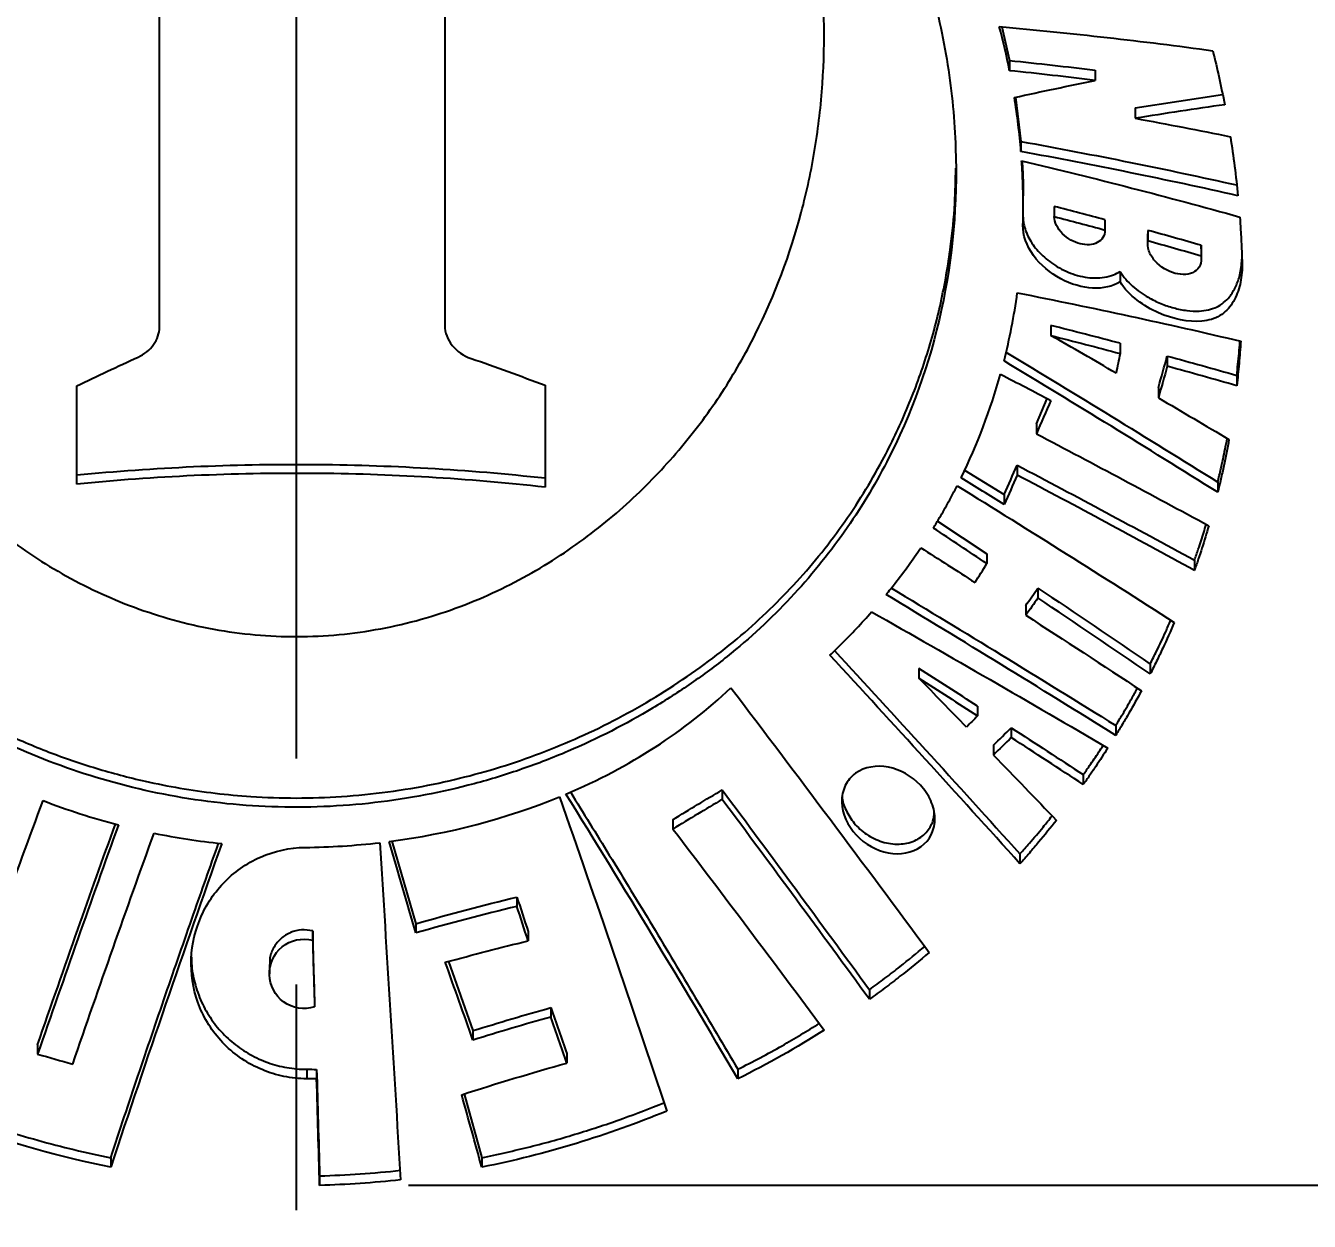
# Model space of a CAD drawing. Header units: millimetres. Extents: x 8 to 586, y 8 to 412.
# Drawn here: x 339.98 to 354.43, y 301.85 to 315.3 of the extents above; entities that cross this region are included whole.
import ezdxf

# ---------------------------------------------------------------- set-up
doc = ezdxf.new("R2010")
doc.units = ezdxf.units.MM
doc.linetypes.add('CENTERX2', pattern=[20.32, 12.7, -2.54, 2.54, -2.54])
for name, color, linetype in [('CENTERLINE', 4, 'CENTERX2'), ('DETAIL', 3, 'Continuous'), ('DIMENSIONS', 2, 'Continuous')]:
    doc.layers.add(name, color=color, linetype=linetype)
doc.layers.add('OUTLINE', color=7, linetype='Continuous', lineweight=25)
doc.styles.add('SLDTEXTSTYLE0', font='TXT', dxfattribs={"width": 0.75})
doc.dimstyles.new('SLDDIMSTYLE1', dxfattribs={"dimtxt": 3.5, "dimasz": 2, "dimexe": 0, "dimexo": 0.0625, "dimgap": 0.875, "dimtad": 0, "dimtih": 1, "dimtoh": 1, "dimrnd": 1e-09, "dimzin": 12, "dimdsep": 46, "dimtxsty": 'SLDTEXTSTYLE0', "dimsah": 1, "dimcen": 0.09, "dimadec": 0, "dimazin": 3, "dimtfac": 1, "dimtofl": 0, "dimtmove": 0, "dimatfit": 3, "dimfxl": 0, "dimfrac": 2, "dimtolj": 1, "dimtzin": 12, "dimarcsym": 0})

# ---------------------------------------------------------------- blocks, each defined once
blk = doc.blocks.new('_D_5')
at = {"layer": 'DIMENSIONS'}
for p, q in [((408.932, 329.184), (408.932, 306.225)), ((404.932, 306.225), (399.932, 302.252)), ((404.932, 306.225), (409.932, 306.225)), ((399.932, 302.252), (344.289, 302.252))]:
    blk.add_line(p, q, dxfattribs=at)
blk.add_solid([(408.932, 306.225), (409.432, 308.225), (408.432, 308.225)], dxfattribs=at)
at = {"layer": 'DIMENSIONS', "insert": (409.932, 307.959), "char_height": 3.5, "attachment_point": 1, "style": 'SLDTEXTSTYLE0'}
blk.add_mtext('87,73', dxfattribs=at)

msp = doc.modelspace()

# ---------------------------------------------------------------- linework, layer by layer
at = {"layer": 'CENTERLINE'}
msp.add_line((343.02557, 401.03352), (343.02557, 148.79667), dxfattribs=at)
at = {"layer": 'DETAIL'}
msp.add_line((343.1443, 303.55799), (343.1443, 303.45204), dxfattribs=at)
at = {"layer": 'OUTLINE'}
for p, q in [((348.96769, 315.19955), (348.96769, 315.31096)), ((350.96641, 315.28833), (351.05486, 314.90886)), ((351.05486, 314.90886), (351.05486, 314.79467)), ((352.01989, 314.80078), (352.01989, 314.68493)), ((351.12295, 314.49579), (351.18331, 313.99862)), ((352.46924, 314.37546), (353.45092, 314.52646)), ((352.46924, 314.37546), (352.46924, 314.25899)), ((351.18331, 313.99862), (351.18331, 313.8846)), ((351.20837, 313.27345), (351.20837, 313.38695)), ((351.55853, 313.26813), (351.55853, 313.15388)), ((352.12895, 313.11688), (352.12895, 313.00177)), ((352.60903, 312.95913), (352.60903, 312.84346)), ((352.61294, 312.99792), (352.6123, 312.95909)), ((352.61294, 312.99792), (352.61294, 312.88205)), ((353.20975, 312.8297), (353.20975, 312.71286)), ((353.21366, 312.67392), (353.21366, 312.79033)), ((352.29792, 312.53412), (352.29792, 312.41912)), ((351.52005, 311.92869), (351.52005, 311.81534)), ((352.29792, 311.72678), (352.29792, 311.61236)), ((352.83057, 311.58359), (352.83057, 311.46841)), ((353.6124, 311.36612), (353.6124, 311.24981)), ((352.73033, 311.22841), (352.73033, 311.1137)), ((351.35618, 310.82134), (351.47993, 311.10483)), ((351.35618, 310.82134), (351.35618, 310.70895)), ((351.13985, 310.35626), (351.13985, 310.24446)), ((350.54828, 310.29936), (350.9948, 310.02618)), ((353.39804, 310.16526), (353.39804, 310.05041)), ((350.9948, 310.02618), (350.9948, 309.91477)), ((350.24435, 309.72683), (350.79904, 309.35851)), ((350.79904, 309.35851), (350.79904, 309.24775)), ((353.13658, 309.28583), (353.13658, 309.17217)), ((351.37408, 308.97364), (351.37408, 308.86247)), ((351.23745, 308.77758), (351.23745, 308.66668)), ((350.03291, 308.06976), (350.03291, 307.96044)), ((352.63768, 308.11856), (352.63768, 308.00651)), ((350.69579, 307.64455), (350.69579, 307.53483)), ((351.07362, 307.40074), (351.07362, 307.2908)), ((352.25007, 307.42656), (352.25007, 307.31546)), ((350.87327, 307.2041), (350.87327, 307.09444)), ((351.88475, 306.87403), (351.88475, 306.76363)), ((347.82071, 306.70169), (347.82071, 306.59435)), ((347.26546, 306.36773), (347.26546, 306.26136)), ((344.10144, 306.12602), (344.37228, 305.19672)), ((351.17224, 305.98073), (351.17224, 305.87137)), ((345.50967, 305.49643), (345.50967, 305.3916)), ((344.37228, 305.19672), (344.37228, 305.09223)), ((343.21121, 305.11427), (343.21121, 305.00992)), ((345.63545, 305.10877), (345.63545, 305.00358)), ((342.72317, 304.7368), (342.72317, 304.63215)), ((344.73791, 304.77116), (345.01475, 303.99284)), ((349.47764, 304.45361), (349.47764, 304.34545)), ((343.23273, 304.36462), (343.23273, 304.25955)), ((345.8899, 304.25178), (345.8899, 304.1458)), ((345.01475, 303.99284), (345.01475, 303.88703)), ((340.1153, 303.83477), (340.1153, 303.72844)), ((346.07131, 303.73541), (346.07131, 303.62893)), ((343.25558, 303.55745), (343.25558, 303.45151)), ((347.99681, 303.55835), (347.99681, 303.45044)), ((344.91522, 303.28092), (345.114, 302.56363)), ((340.93714, 302.56363), (340.93714, 302.45633)), ((345.114, 302.56363), (345.114, 302.45633)), ((343.28888, 302.35965), (343.28888, 302.25225))]:
    msp.add_line(p, q, dxfattribs=at)
for points, knots in [([(341.48644, 311.90843), (341.48644, 313.15167), (341.48644, 314.33632), (341.48644, 316.5896), (341.48644, 317.65935), (341.48644, 318.66902)], [0, 0, 0, 0, 0.5, 0.5, 1, 1, 1, 1]), ([(349.38282, 317.65626), (349.72172, 317.05273), (349.9734, 316.43462), (350.2379, 315.4956), (350.30702, 315.17987), (350.4066, 314.54696), (350.43651, 314.2338), (350.46954, 313.30358), (350.41685, 312.69578), (350.15584, 311.50024), (349.9519, 310.93227), (349.53189, 310.12116), (349.37266, 309.8577), (349.0119, 309.3454), (348.80998, 309.09672), (348.37115, 308.62905), (348.13311, 308.40827), (347.74568, 308.0989), (347.61142, 307.99922), (347.33145, 307.80504), (347.18523, 307.71056), (346.73528, 307.44106), (346.41892, 307.27874), (345.91779, 307.06465), (345.74629, 306.99821), (345.39379, 306.87608), (345.21221, 306.8203), (344.66441, 306.67378), (344.29169, 306.60232), (343.721, 306.53647), (343.52884, 306.52144), (343.14045, 306.50588), (342.94395, 306.50546), (342.36253, 306.52622), (341.98095, 306.56895), (341.22942, 306.70926), (340.85786, 306.80798), (340.15456, 307.04899), (339.81903, 307.19171), (339.17801, 307.51681), (338.87639, 307.69749), (338.31683, 308.08339), (338.0571, 308.28909), (337.57287, 308.7347), (337.35267, 308.96966), (336.95336, 309.45841), (336.77384, 309.71262), (336.45232, 310.23971), (336.30994, 310.51352), (335.9407, 311.35737), (335.77474, 311.93886), (335.6366, 312.84256), (335.60927, 313.15068), (335.59333, 313.77031), (335.60452, 314.08092), (335.69467, 315.01559), (335.82919, 315.64266), (336.26435, 316.90238), (336.55884, 317.51736), (336.93957, 318.10583)], [0, 0, 0, 0, 0.0625, 0.0625, 0.09375, 0.09375, 0.125, 0.125, 0.1875, 0.1875, 0.25, 0.25, 0.28125, 0.28125, 0.3125, 0.3125, 0.34375, 0.34375, 0.359375, 0.359375, 0.375, 0.375, 0.40625, 0.40625, 0.421875, 0.421875, 0.4375, 0.4375, 0.46875, 0.46875, 0.484375, 0.484375, 0.5, 0.5, 0.53125, 0.53125, 0.5625, 0.5625, 0.59375, 0.59375, 0.625, 0.625, 0.65625, 0.65625, 0.6875, 0.6875, 0.71875, 0.71875, 0.75, 0.75, 0.8125, 0.8125, 0.84375, 0.84375, 0.875, 0.875, 0.9375, 0.9375, 1, 1, 1, 1]), ([(337.5917, 318.03256), (337.41046, 317.54587), (337.28197, 317.05541), (337.11537, 316.07295), (337.07742, 315.58073), (337.08761, 314.8416), (337.10243, 314.59455), (337.15447, 314.10787), (337.19166, 313.86732), (337.33694, 313.15397), (337.47825, 312.6893), (337.86147, 311.78337), (338.10594, 311.33932), (338.55218, 310.72155), (338.71456, 310.52244), (339.07151, 310.13521), (339.26753, 309.94644), (339.68956, 309.59183), (339.91533, 309.42578), (340.40145, 309.12085), (340.66474, 308.98076), (341.21733, 308.74319), (341.50594, 308.6454), (341.96005, 308.5357), (342.11589, 308.50526), (342.42726, 308.45918), (342.73968, 308.42739), (343.0542, 308.42426), (343.36979, 308.43574), (343.52919, 308.44894), (344.00028, 308.50993), (344.30349, 308.57828), (344.74375, 308.71737), (344.88875, 308.77019), (345.16866, 308.88529), (345.30402, 308.94764), (345.6977, 309.14747), (345.94367, 309.29765), (346.40708, 309.62643), (346.62164, 309.80323), (347.01525, 310.17065), (347.19564, 310.36229), (347.52817, 310.7591), (347.68091, 310.96523), (347.95794, 311.38988), (348.08178, 311.60684), (348.41454, 312.26988), (348.58517, 312.72794), (348.7733, 313.43685), (348.82469, 313.67776), (348.90394, 314.16131), (348.93195, 314.40408), (348.98238, 315.13536), (348.97159, 315.62687), (348.85859, 316.61767), (348.75587, 317.11702), (348.60379, 317.60859)], [0, 0, 0, 0, 0.0625, 0.0625, 0.125, 0.125, 0.15625, 0.15625, 0.1875, 0.1875, 0.25, 0.25, 0.3125, 0.3125, 0.34375, 0.34375, 0.375, 0.375, 0.40625, 0.40625, 0.4375, 0.4375, 0.46875, 0.46875, 0.484375, 0.484375, 0.5, 0.515625, 0.515625, 0.53125, 0.53125, 0.5625, 0.5625, 0.578125, 0.578125, 0.59375, 0.59375, 0.625, 0.625, 0.65625, 0.65625, 0.6875, 0.6875, 0.71875, 0.71875, 0.75, 0.75, 0.8125, 0.8125, 0.84375, 0.84375, 0.875, 0.875, 0.9375, 0.9375, 1, 1, 1, 1]), ([(351.18331, 313.99862), (351.59553, 313.92183), (352.41502, 313.76918), (353.21321, 313.59546), (353.6099, 313.50911)], [0, 0, 0, 0, 0.503006345, 1, 1, 1, 1]), ([(335.59971, 313.76669), (335.59942, 313.75654), (335.59466, 313.5896), (335.61245, 313.26963), (335.65624, 312.79723), (335.73589, 312.32077), (335.84961, 311.84136), (335.99835, 311.36658), (336.18325, 310.89795), (336.4057, 310.43735), (336.6773, 309.9683), (337.00517, 309.4959), (337.35555, 309.07582), (337.69707, 308.72529), (338.01575, 308.43678), (338.37402, 308.15084), (338.77632, 307.86971), (339.23054, 307.5951), (339.71838, 307.34456), (340.2342, 307.12427), (340.77037, 306.9399), (341.26583, 306.8085), (341.71554, 306.71923), (342.11327, 306.66131), (342.55021, 306.62066), (343.02531, 306.60503), (343.54097, 306.62196), (344.05802, 306.67416), (344.5605, 306.75923), (345.04007, 306.87291), (345.49887, 307.01166), (345.94551, 307.17727), (346.38638, 307.37177), (346.81465, 307.59316), (347.23047, 307.84204), (347.62361, 308.11118), (347.98788, 308.3956), (348.32221, 308.6941), (348.6278, 309.00465), (348.91215, 309.33277), (349.17432, 309.67745), (349.41375, 310.03767), (349.66268, 310.46883), (349.90518, 310.97627), (350.12439, 311.56846), (350.29015, 312.18129), (350.39097, 312.76257), (350.44228, 313.26852), (350.44716, 313.56491), (350.44932, 313.69631)], [0, 0, 0, 0, 0.00142616, 0.02347406, 0.04550779, 0.0691364, 0.09278263, 0.11641042, 0.14074436, 0.16509887, 0.1894298, 0.21747898, 0.24552565, 0.26471201, 0.28391285, 0.30309602, 0.32513096, 0.34716361, 0.36978658, 0.39240678, 0.41447873, 0.43654837, 0.45182436, 0.46711747, 0.4823924, 0.50165309, 0.52091378, 0.54078654, 0.56066009, 0.57916779, 0.59767648, 0.61664306, 0.63561097, 0.65573282, 0.67585647, 0.69640318, 0.71695218, 0.73661842, 0.75630251, 0.77597186, 0.79620283, 0.81644905, 0.83668204, 0.86671006, 0.8967395, 0.92740545, 0.95807208, 0.98141274, 1, 1, 1, 1]), ([(351.20519, 313.05686), (351.20872, 313.17648), (351.20931, 313.29667), (351.20697, 313.4173), (351.20579, 313.47771), (351.20388, 313.53824), (351.20123, 313.59887), (351.19857, 313.65953), (351.19518, 313.7203), (351.19105, 313.78116)], [0, 0, 0, 0, 0.000449270436, 0.000449270436, 0.000449270436, 0.000674211254, 0.000674211254, 0.000674211254, 0.000899247212, 0.000899247212, 0.000899247212, 0.000899247212]), ([(351.19609, 313.77991), (351.20066, 313.69704), (351.20792, 313.56555), (351.20799, 313.43516), (351.20802, 313.38694)], [0, 0, 0, 0, 0.6302252, 1, 1, 1, 1]), ([(351.20596, 313.15828), (351.20657, 313.13671), (351.20791, 313.08952), (351.22685, 313.01323), (351.25931, 312.93302), (351.30451, 312.85449), (351.36099, 312.77995), (351.42847, 312.70908), (351.50577, 312.6443), (351.59417, 312.58507), (351.69038, 312.53532), (351.7958, 312.49539), (351.90489, 312.46949), (352.01708, 312.45896), (352.12521, 312.46698), (352.22143, 312.49147), (352.27402, 312.52079), (352.29792, 312.53412)], [0, 0, 0, 0, 0.048965139, 0.107090083, 0.165191085, 0.223303397, 0.282108536, 0.340932654, 0.404429111, 0.467948931, 0.538534378, 0.609145676, 0.687231946, 0.765326552, 0.848173727, 0.930993737, 1, 1, 1, 1]), ([(352.12895, 313.00177), (352.12895, 312.93718), (352.09423, 312.88677), (351.9903, 312.83337), (351.92108, 312.82906), (351.78053, 312.86361), (351.70719, 312.90341), (351.59539, 313.01549), (351.55853, 313.08904), (351.55853, 313.15389)], [0, 0, 0, 0, 0.25, 0.25, 0.5, 0.5, 0.75, 0.75, 1, 1, 1, 1]), ([(353.64626, 313.14825), (353.64985, 313.10047), (353.6531, 313.05275), (353.65603, 313.00508), (353.66042, 312.93356), (353.66407, 312.86217), (353.66698, 312.79091), (353.66989, 312.71964), (353.67206, 312.6485), (353.67349, 312.5775)], [0, 0, 0, 0, 0.000177953418, 0.000177953418, 0.000177953418, 0.000444969993, 0.000444969993, 0.000444969993, 0.000712069902, 0.000712069902, 0.000712069902, 0.000712069902]), ([(352.29792, 312.41911), (352.12959, 312.31167), (351.86608, 312.32678), (351.51255, 312.51625), (351.40337, 312.60712), (351.24662, 312.82249), (351.20193, 312.94633), (351.20519, 313.05686)], [0, 0, 0, 0, 0.5, 0.5, 0.75, 0.75, 1, 1, 1, 1]), ([(353.20975, 312.71286), (353.2249, 312.63383), (353.19353, 312.56814), (353.07979, 312.49856), (353.00045, 312.49299), (352.83822, 312.5353), (352.75268, 312.58509), (352.6611, 312.68866), (352.63663, 312.72834), (352.60886, 312.80768), (352.60551, 312.84738), (352.61294, 312.88205)], [0, 0, 0, 0, 0.25, 0.25, 0.5, 0.5, 0.75, 0.75, 0.875, 0.875, 1, 1, 1, 1]), ([(353.21149, 312.79057), (353.21226, 312.79413), (353.21487, 312.80606), (353.21186, 312.81995), (353.20975, 312.8297)], [0, 0, 0, 0, 0.298055552, 1, 1, 1, 1]), ([(352.29792, 312.53412), (352.31844, 312.50483), (352.35951, 312.44622), (352.43774, 312.36883), (352.52305, 312.30128), (352.62934, 312.23365), (352.75679, 312.17168), (352.90366, 312.12197), (353.04992, 312.0927), (353.18152, 312.08636), (353.29462, 312.10058), (353.38811, 312.13179), (353.46705, 312.1825), (353.54199, 312.25798), (353.60435, 312.36284), (353.65449, 312.50461), (353.66487, 312.61395), (353.67056, 312.67381)], [0, 0, 0, 0, 0.04862197, 0.09731687, 0.14540438, 0.19354011, 0.26701171, 0.34055725, 0.41548637, 0.49035831, 0.54885235, 0.60727439, 0.66573207, 0.72425656, 0.81005751, 0.89601653, 1, 1, 1, 1]), ([(353.67349, 312.5775), (353.67062, 312.50285), (353.66028, 312.43188), (353.62416, 312.29748), (353.59794, 312.23365), (353.52633, 312.12218), (353.47976, 312.07332), (353.36498, 312.00324), (353.29482, 311.98256), (353.06845, 311.96277), (352.89562, 311.99824), (352.64828, 312.1072), (352.56734, 312.15319), (352.41592, 312.2701), (352.34772, 312.34013), (352.29792, 312.41911)], [0, 0, 0, 0, 0.125, 0.125, 0.25, 0.25, 0.375, 0.375, 0.5, 0.5, 0.75, 0.75, 0.875, 0.875, 1, 1, 1, 1]), ([(341.24549, 311.57159), (341.3168, 311.60404), (341.37779, 311.65321), (341.46284, 311.77141), (341.48644, 311.8403), (341.48644, 311.90843)], [0, 0, 0, 0, 0.5, 0.5, 1, 1, 1, 1]), ([(344.69836, 311.92512), (344.69836, 311.84739), (344.72757, 311.76961), (344.83386, 311.63775), (344.90902, 311.58621), (344.99384, 311.55693)], [0, 0, 0, 0, 0.5, 0.5, 1, 1, 1, 1]), ([(353.6124, 311.36612), (353.62119, 311.44942), (353.63439, 311.57439), (353.6452, 311.70358), (353.6483, 311.74924), (353.64855, 311.75288)], [0, 0, 0, 0, 0.64782256, 0.97185432, 1, 1, 1, 1]), ([(353.65642, 311.7511), (353.65121, 311.66711), (353.64494, 311.58333), (353.6376, 311.4998), (353.63393, 311.45802), (353.63, 311.41629), (353.6258, 311.37463), (353.6216, 311.33296), (353.61713, 311.29135), (353.6124, 311.24981)], [0, 0, 0, 0, 0.000321366068, 0.000321366068, 0.000321366068, 0.000482104438, 0.000482104438, 0.000482104438, 0.000642859743, 0.000642859743, 0.000642859743, 0.000642859743]), ([(351.01463, 311.62691), (351.41062, 311.38779), (352.21018, 310.90497), (352.99959, 310.41339), (353.39804, 310.16526)], [0, 0, 0, 0, 0.49525942, 1, 1, 1, 1]), ([(353.39804, 310.16526), (353.40985, 310.21452), (353.43937, 310.33767), (353.47511, 310.50134), (353.49665, 310.61633), (353.50418, 310.6565)], [0, 0, 0, 0, 0.30244531, 0.7562654, 1, 1, 1, 1]), ([(353.52401, 310.64478), (353.50617, 310.54499), (353.48675, 310.44557), (353.46577, 310.34653), (353.45527, 310.29699), (353.44437, 310.24754), (353.43309, 310.19819), (353.4218, 310.14884), (353.41012, 310.09958), (353.39804, 310.05042)], [0, 0, 0, 0, 0.000391827866, 0.000391827866, 0.000391827866, 0.000587839895, 0.000587839895, 0.000587839895, 0.000783882152, 0.000783882152, 0.000783882152, 0.000783882152]), ([(340.55594, 310.24602), (341.43151, 310.33101), (342.30899, 310.37022), (343.62802, 310.36188), (344.06817, 310.34786), (344.94944, 310.29686), (345.39054, 310.25979), (345.82608, 310.21169)], [0, 0, 0, 0, 0.5, 0.5, 0.75, 0.75, 1, 1, 1, 1]), ([(345.82608, 310.10812), (344.95566, 310.20574), (344.08066, 310.25726), (342.76136, 310.2664), (342.32045, 310.25804), (341.43631, 310.21794), (340.99358, 310.18612), (340.55594, 310.14298)], [0, 0, 0, 0, 0.5, 0.5, 0.75, 0.75, 1, 1, 1, 1]), ([(350.19698, 309.64797), (350.22092, 309.68695), (350.24444, 309.72611), (350.26754, 309.76544), (350.3022, 309.82449), (350.33591, 309.88394), (350.36867, 309.94378), (350.40145, 310.00365), (350.43327, 310.06393), (350.46414, 310.12457)], [0, 0, 0, 0, 0.000172496859, 0.000172496859, 0.000172496859, 0.000431399265, 0.000431399265, 0.000431399265, 0.000690452807, 0.000690452807, 0.000690452807, 0.000690452807]), ([(353.13658, 309.28583), (353.15096, 309.32744), (353.18692, 309.43149), (353.23087, 309.56615), (353.2587, 309.65965), (353.26773, 309.68999)], [0, 0, 0, 0, 0.31044695, 0.77622705, 1, 1, 1, 1]), ([(353.29733, 309.67407), (353.27292, 309.58983), (353.24732, 309.50588), (353.22054, 309.42225), (353.20714, 309.38042), (353.19344, 309.33866), (353.17945, 309.29698), (353.16546, 309.2553), (353.15117, 309.21369), (353.13658, 309.17217)], [0, 0, 0, 0, 0.000339487535, 0.000339487535, 0.000339487535, 0.000509296213, 0.000509296213, 0.000509296213, 0.000679125014, 0.000679125014, 0.000679125014, 0.000679125014]), ([(349.66592, 308.8998), (349.70062, 308.94244), (349.73474, 308.98539), (349.76829, 309.02864), (349.81864, 309.09357), (349.8677, 309.15918), (349.91544, 309.22543), (349.96322, 309.29173), (350.00969, 309.35868), (350.05484, 309.42624)], [0, 0, 0, 0, 0.000202802729, 0.000202802729, 0.000202802729, 0.000507285398, 0.000507285398, 0.000507285398, 0.000812034281, 0.000812034281, 0.000812034281, 0.000812034281]), ([(349.72454, 308.97359), (350.13768, 308.72367), (350.98364, 308.21191), (351.82143, 307.69238), (352.25007, 307.42656)], [0, 0, 0, 0, 0.48836548, 1, 1, 1, 1]), ([(349.03335, 308.21889), (349.07467, 308.25795), (349.11541, 308.29739), (349.15558, 308.3372), (349.21589, 308.39697), (349.27491, 308.45757), (349.33261, 308.51895), (349.39037, 308.58039), (349.44682, 308.64262), (349.50196, 308.7056)], [0, 0, 0, 0, 0.000203957427, 0.000203957427, 0.000203957427, 0.000510209513, 0.000510209513, 0.000510209513, 0.000816762476, 0.000816762476, 0.000816762476, 0.000816762476]), ([(352.63768, 308.11856), (352.66173, 308.16657), (352.72189, 308.28663), (352.79986, 308.45097), (352.85103, 308.56807), (352.87019, 308.61193)], [0, 0, 0, 0, 0.29419795, 0.73567106, 1, 1, 1, 1]), ([(352.90912, 308.58724), (352.86736, 308.48949), (352.82386, 308.39223), (352.77864, 308.29547), (352.75602, 308.24706), (352.73296, 308.19877), (352.70947, 308.15062), (352.68597, 308.10245), (352.66204, 308.05442), (352.63768, 308.00651)], [0, 0, 0, 0, 0.000407337663, 0.000407337663, 0.000407337663, 0.000611126988, 0.000611126988, 0.000611126988, 0.000814954063, 0.000814954063, 0.000814954063, 0.000814954063]), ([(349.08607, 308.26992), (349.42617, 307.89951), (350.12402, 307.13945), (350.81699, 306.37343), (351.17224, 305.98073)], [0, 0, 0, 0, 0.487344455, 1, 1, 1, 1]), ([(346.06109, 306.65476), (346.4232, 306.80809), (346.75804, 306.98508), (347.37684, 307.38369), (347.66069, 307.60444), (347.91824, 307.85145)], [0, 0, 0, 0, 0.5, 0.5, 1, 1, 1, 1]), ([(352.25007, 307.42656), (352.27529, 307.46807), (352.33836, 307.57184), (352.41991, 307.71194), (352.4741, 307.8112), (352.4937, 307.84712)], [0, 0, 0, 0, 0.29839437, 0.74613562, 1, 1, 1, 1]), ([(352.53896, 307.8176), (352.49359, 307.73304), (352.44684, 307.64892), (352.39871, 307.56525), (352.37464, 307.52339), (352.35021, 307.48165), (352.32544, 307.44002), (352.30066, 307.39838), (352.27554, 307.35686), (352.25007, 307.31546)], [0, 0, 0, 0, 0.0003624595, 0.0003624595, 0.0003624595, 0.000543780707, 0.000543780707, 0.000543780707, 0.00072513062, 0.00072513062, 0.00072513062, 0.00072513062]), ([(351.88475, 306.87403), (351.90849, 306.90778), (351.96787, 306.99217), (352.04236, 307.10157), (352.09168, 307.17771), (352.10765, 307.20237)], [0, 0, 0, 0, 0.31064304, 0.77674363, 1, 1, 1, 1]), ([(352.16003, 307.17187), (352.11611, 307.10314), (352.07122, 307.03476), (352.02535, 306.96673), (352.00241, 306.9327), (351.97922, 306.89876), (351.95579, 306.86491), (351.93235, 306.83106), (351.90867, 306.7973), (351.88475, 306.76363)], [0, 0, 0, 0, 0.000303104492, 0.000303104492, 0.000303104492, 0.000454714408, 0.000454714408, 0.000454714408, 0.000606342402, 0.000606342402, 0.000606342402, 0.000606342402]), ([(349.69031, 306.9566), (349.82405, 306.93047), (349.95281, 306.85855), (350.0994, 306.70275), (350.13937, 306.64398), (350.19602, 306.51776), (350.21204, 306.4511), (350.21683, 306.25663), (350.15866, 306.13607), (349.95981, 305.99199), (349.82331, 305.96827), (349.55679, 306.01822), (349.42542, 306.09139), (349.23249, 306.29794), (349.17004, 306.43473), (349.16543, 306.63011), (349.17838, 306.69396), (349.23185, 306.80554), (349.27215, 306.85321), (349.42178, 306.96066), (349.55656, 306.98273), (349.69031, 306.9566)], [0, 0, 0, 0, 0.125, 0.125, 0.1875, 0.1875, 0.25, 0.25, 0.375, 0.375, 0.5, 0.5, 0.625, 0.625, 0.75, 0.75, 0.8125, 0.8125, 0.875, 0.875, 1, 1, 1, 1]), ([(346.11119, 306.67843), (346.25765, 306.44252), (346.5673, 305.94377), (347.03587, 305.17258), (347.51829, 304.36869), (347.8373, 303.82847), (347.99681, 303.55835)], [0, 0, 0, 0, 0.2299959, 0.4862639, 0.74312888, 1, 1, 1, 1]), ([(347.82071, 306.70169), (348.09856, 306.32928), (348.37507, 305.95507), (348.92728, 305.20558), (349.20274, 304.82997), (349.47764, 304.45361)], [0, 0, 0, 0, 0.5, 0.5, 1, 1, 1, 1]), ([(349.17061, 306.63233), (349.17052, 306.63056), (349.16801, 306.57844), (349.21137, 306.46864), (349.28517, 306.34654), (349.37039, 306.25942), (349.4456, 306.20064), (349.53016, 306.15201), (349.6211, 306.11615), (349.7162, 306.0947), (349.81028, 306.08937), (349.90155, 306.10034), (349.98381, 306.12663), (350.05678, 306.16752), (350.11599, 306.2191), (350.16162, 306.28117), (350.19917, 306.35556), (350.20386, 306.41596), (350.20648, 306.44963)], [0, 0, 0, 0, 0.003633607, 0.106855232, 0.215815206, 0.273529201, 0.332750445, 0.393693418, 0.456329725, 0.518496595, 0.582546031, 0.643218102, 0.705860729, 0.763025957, 0.8220869, 0.875495485, 0.930599576, 1, 1, 1, 1]), ([(340.1153, 303.83477), (340.26537, 304.26777), (340.55472, 305.10263), (340.84908, 305.92284), (340.99077, 306.31766)], [0, 0, 0, 0, 0.51864831, 1, 1, 1, 1]), ([(351.17224, 305.98073), (351.20767, 306.02082), (351.29629, 306.12107), (351.41729, 306.2638), (351.50026, 306.36752), (351.53376, 306.4094)], [0, 0, 0, 0, 0.28432823, 0.71103106, 1, 1, 1, 1]), ([(351.58202, 306.35935), (351.51686, 306.2767), (351.45015, 306.19468), (351.38189, 306.11338), (351.34773, 306.07269), (351.31318, 306.03218), (351.27824, 305.99185), (351.2433, 305.95151), (351.20797, 305.91135), (351.17224, 305.87137)], [0, 0, 0, 0, 0.000381279176, 0.000381279176, 0.000381279176, 0.000572048749, 0.000572048749, 0.000572048749, 0.000762859377, 0.000762859377, 0.000762859377, 0.000762859377]), ([(347.26546, 306.26136), (347.55227, 305.88794), (347.83695, 305.51195), (348.40407, 304.75726), (348.68691, 304.37905), (348.96916, 304.00013)], [0, 0, 0, 0, 0.5, 0.5, 1, 1, 1, 1]), ([(340.93714, 302.56363), (341.03945, 302.87036), (341.24408, 303.48382), (341.55523, 304.39692), (341.85762, 305.27134), (342.05773, 305.83643), (342.15195, 306.10251)], [0, 0, 0, 0, 0.25662136, 0.51323756, 0.770805, 1, 1, 1, 1]), ([(343.1443, 303.45204), (343.05717, 303.45233), (342.97158, 303.46118), (342.80335, 303.49522), (342.7198, 303.52086), (342.48225, 303.62028), (342.33787, 303.7179), (342.1001, 303.95692), (342.00495, 304.10031), (341.87766, 304.40772), (341.84417, 304.57454), (341.84227, 304.90667), (341.87352, 305.07345), (341.99708, 305.38527), (342.08848, 305.52913), (342.32386, 305.77606), (342.46436, 305.8757), (342.78055, 306.01526), (342.95023, 306.05256), (343.12453, 306.05458)], [0, 0, 0, 0, 0.0625, 0.0625, 0.125, 0.125, 0.25, 0.25, 0.375, 0.375, 0.5, 0.5, 0.625, 0.625, 0.75, 0.75, 0.875, 0.875, 1, 1, 1, 1]), ([(343.23273, 304.25954), (343.11541, 304.22207), (342.98258, 304.24433), (342.78607, 304.38707), (342.72649, 304.50371), (342.72013, 304.73931), (342.77363, 304.85925), (342.96038, 305.01163), (343.09189, 305.04149), (343.21121, 305.00992)], [0, 0, 0, 0, 0.25, 0.25, 0.5, 0.5, 0.75, 0.75, 1, 1, 1, 1]), ([(343.21121, 305.11427), (343.16929, 305.12119), (343.08546, 305.13503), (342.9598, 305.10306), (342.8505, 305.03537), (342.76977, 304.93451), (342.7255, 304.82947), (342.72801, 304.76129), (342.72891, 304.73673)], [0, 0, 0, 0, 0.17545867, 0.35091812, 0.52693188, 0.70749054, 0.89459305, 1, 1, 1, 1]), ([(349.47764, 304.45361), (349.5358, 304.4962), (349.65213, 304.58137), (349.86177, 304.74247), (350.00823, 304.86447), (350.10025, 304.94112)], [0, 0, 0, 0, 0.27096413, 0.54193205, 1, 1, 1, 1]), ([(350.15043, 304.87375), (350.04323, 304.78239), (349.93358, 304.6926), (349.82155, 304.60458), (349.76544, 304.5605), (349.70873, 304.51686), (349.65143, 304.47367), (349.5941, 304.43047), (349.53616, 304.38772), (349.47764, 304.34545)], [0, 0, 0, 0, 0.000481651096, 0.000481651096, 0.000481651096, 0.000722816594, 0.000722816594, 0.000722816594, 0.000964090378, 0.000964090378, 0.000964090378, 0.000964090378]), ([(341.84844, 304.82471), (341.84808, 304.79051), (341.84693, 304.68185), (341.88699, 304.49928), (341.96568, 304.28783), (342.08366, 304.09171), (342.23124, 303.92168), (342.40748, 303.77868), (342.60128, 303.67008), (342.81147, 303.59581), (342.99393, 303.56242), (343.10626, 303.55911), (343.1443, 303.55799)], [0, 0, 0, 0, 0.05193708, 0.16499074, 0.28138556, 0.39318913, 0.5084021, 0.61734331, 0.72963644, 0.83533508, 0.94424159, 1, 1, 1, 1]), ([(347.99681, 303.55835), (348.0812, 303.60127), (348.24997, 303.6871), (348.55868, 303.85589), (348.77555, 303.98964), (348.91341, 304.07466)], [0, 0, 0, 0, 0.26705532, 0.53410764, 1, 1, 1, 1]), ([(340.93714, 302.45634), (340.36731, 302.56992), (339.81276, 302.72788), (338.74811, 303.11647), (338.24291, 303.34362), (337.76346, 303.6008)], [0, 0, 0, 0, 0.5, 0.5, 1, 1, 1, 1]), ([(337.80028, 303.68996), (337.91238, 303.63151), (338.14903, 303.50811), (338.52388, 303.33368), (338.92121, 303.16455), (339.32004, 303.01242), (339.71881, 302.8767), (340.11724, 302.75741), (340.52305, 302.65098), (340.79911, 302.59275), (340.93714, 302.56363)], [0, 0, 0, 0, 0.11749702, 0.24805413, 0.37834213, 0.50892752, 0.63115983, 0.75339042, 0.87669601, 1, 1, 1, 1]), ([(345.114, 302.56363), (345.29679, 302.60286), (345.66237, 302.68132), (346.19147, 302.83144), (346.694, 302.99642), (347.01041, 303.12142), (347.16362, 303.18195)], [0, 0, 0, 0, 0.25815037, 0.51629718, 0.76577845, 1, 1, 1, 1])]:
    msp.add_open_spline(points, degree=3, knots=knots, dxfattribs=at)
for points in [[(344.69836, 317.12207), (344.69836, 315.51686), (344.69836, 313.78522), (344.69836, 311.92512)], [(350.93915, 315.2911), (351.75559, 315.21757), (352.55639, 315.12708), (353.34165, 315.01976)], [(351.05486, 314.79466), (351.02168, 314.9601), (350.98314, 315.12559), (350.93915, 315.2911)], [(353.34165, 315.01976), (353.39237, 314.81664), (353.43723, 314.61398), (353.47633, 314.41179)], [(351.05486, 314.90886), (351.37884, 314.8754), (351.70051, 314.83937), (352.01989, 314.80078)], [(352.01989, 314.68493), (351.70054, 314.72409), (351.37887, 314.76067), (351.05486, 314.79466)], [(351.10943, 314.49294), (351.41503, 314.56045), (351.71851, 314.62444), (352.01989, 314.68493)], [(351.18331, 313.8846), (351.16683, 314.08662), (351.14224, 314.28939), (351.10943, 314.49294)], [(353.47633, 314.41179), (353.14358, 314.36525), (352.80789, 314.31432), (352.46924, 314.25899)], [(352.46924, 314.25899), (352.8292, 314.19282), (353.18609, 314.12368), (353.53996, 314.05162)], [(353.53996, 314.05162), (353.57552, 313.82926), (353.60403, 313.60796), (353.62557, 313.38761)], [(353.62557, 313.38761), (352.82583, 313.56738), (352.01196, 313.73326), (351.18331, 313.8846)], [(351.19105, 313.78116), (352.02357, 313.58337), (352.84166, 313.37211), (353.64626, 313.14825)], [(352.12895, 313.11688), (351.9395, 313.16795), (351.74936, 313.21838), (351.55853, 313.26813)], [(351.55853, 313.15389), (351.74936, 313.10385), (351.93951, 313.05313), (352.12895, 313.00177)], [(353.20975, 312.82969), (353.0116, 312.88647), (352.81266, 312.94256), (352.61294, 312.99792)], [(352.61294, 312.88205), (352.81267, 312.82637), (353.01161, 312.76996), (353.20975, 312.71286)], [(350.9924, 311.52799), (351.05656, 311.77984), (351.10648, 312.03573), (351.1421, 312.29514)], [(351.1421, 312.29514), (351.99372, 312.12719), (352.83158, 311.9456), (353.65642, 311.7511)], [(352.29792, 311.72678), (352.03978, 311.7952), (351.78048, 311.86252), (351.52005, 311.92869)], [(352.25351, 311.39214), (352.00976, 311.53383), (351.76528, 311.67492), (351.52005, 311.81534)], [(351.52005, 311.81534), (351.78049, 311.74881), (352.03979, 311.68114), (352.29792, 311.61236)], [(340.55594, 311.24743), (340.78477, 311.35843), (341.01461, 311.46651), (341.24549, 311.57159)], [(344.99384, 311.55693), (345.27301, 311.46056), (345.5504, 311.35983), (345.82608, 311.25488)], [(353.39804, 310.05042), (352.60262, 310.54849), (351.80151, 311.04168), (350.9924, 311.52799)], [(352.29792, 311.61236), (352.28313, 311.53915), (352.26832, 311.46574), (352.25351, 311.39214)], [(352.73033, 311.22841), (352.76378, 311.34739), (352.79719, 311.46577), (352.83057, 311.58358)], [(352.83057, 311.58358), (353.09238, 311.51221), (353.353, 311.43971), (353.6124, 311.36612)], [(350.50827, 310.21285), (350.69294, 310.58909), (350.84118, 310.97908), (350.95299, 311.38022)], [(350.95299, 311.38022), (351.14245, 311.28183), (351.33146, 311.18303), (351.52005, 311.08386)], [(352.83057, 311.46842), (352.79719, 311.35075), (352.76377, 311.23252), (352.73033, 311.1137)], [(353.6124, 311.24981), (353.35301, 311.32378), (353.09239, 311.39667), (352.83057, 311.46842)], [(340.55594, 310.14298), (340.55594, 310.51478), (340.55594, 310.88293), (340.55594, 311.24743)], [(345.82608, 311.25488), (345.82608, 310.87656), (345.82608, 310.49431), (345.82608, 310.10812)], [(351.52005, 311.08386), (351.4655, 310.9597), (351.41087, 310.83474), (351.35618, 310.70895)], [(352.73033, 311.1137), (352.99569, 310.95804), (353.26023, 310.8017), (353.52401, 310.64478)], [(351.35618, 310.70895), (352.00792, 310.36799), (352.65466, 310.02276), (353.29733, 309.67407)], [(350.9948, 310.02617), (351.04321, 310.13686), (351.09156, 310.24688), (351.13985, 310.35626)], [(351.13985, 310.35626), (351.81004, 310.00347), (352.47531, 309.6464), (353.13658, 309.28583)], [(350.9948, 309.91477), (350.83287, 310.01437), (350.6707, 310.11373), (350.50827, 310.21285)], [(351.13985, 310.24446), (351.09155, 310.13519), (351.0432, 310.0253), (350.9948, 309.91477)], [(353.13658, 309.17217), (352.47532, 309.53335), (351.81005, 309.89105), (351.13985, 310.24446)], [(350.46414, 310.12457), (351.28516, 309.61757), (352.09952, 309.10455), (352.90912, 308.58724)], [(350.79904, 309.24775), (350.5987, 309.38148), (350.39802, 309.5149), (350.19698, 309.64797)], [(350.05484, 309.42624), (350.25886, 309.29628), (350.46252, 309.16597), (350.66585, 309.03533)], [(350.66585, 309.03533), (350.71028, 309.10648), (350.75468, 309.17728), (350.79904, 309.24775)], [(351.23745, 308.77757), (351.28304, 308.84326), (351.32858, 308.90862), (351.37408, 308.97364)], [(351.37408, 308.97364), (351.79659, 308.68982), (352.2177, 308.40471), (352.63768, 308.11856)], [(352.25007, 307.31546), (351.39394, 307.84856), (350.53317, 308.37726), (349.66592, 308.8998)], [(351.37408, 308.86247), (351.32858, 308.79752), (351.28303, 308.73226), (351.23745, 308.66668)], [(352.63768, 308.00651), (352.21772, 308.29294), (351.79661, 308.57834), (351.37408, 308.86247)], [(349.50196, 308.7056), (350.39427, 308.20038), (351.2797, 307.68857), (352.16003, 307.17187)], [(351.23745, 308.66668), (351.6727, 308.38493), (352.10644, 308.10181), (352.53896, 307.8176)], [(351.17224, 305.87137), (350.46238, 306.65755), (349.74998, 307.44072), (349.03335, 308.21889)], [(350.69579, 307.64455), (350.47517, 307.78662), (350.25421, 307.92837), (350.03291, 308.06976)], [(350.56926, 307.40848), (350.39068, 307.59271), (350.21191, 307.7767), (350.03291, 307.96044)], [(350.03291, 307.96044), (350.25421, 307.81891), (350.47517, 307.67703), (350.69579, 307.53483)], [(347.91824, 307.85145), (348.66744, 306.86572), (349.41079, 305.8722), (350.15043, 304.87375)], [(350.69579, 307.53483), (350.65364, 307.4929), (350.61146, 307.45078), (350.56926, 307.40848)], [(350.87327, 307.2041), (350.94015, 307.27011), (351.00693, 307.33566), (351.07362, 307.40074)], [(351.07362, 307.40074), (351.34446, 307.22561), (351.61482, 307.05002), (351.88475, 306.87403)], [(351.07362, 307.2908), (351.00691, 307.2258), (350.94013, 307.16035), (350.87327, 307.09444)], [(351.88475, 306.76363), (351.61482, 306.93977), (351.34446, 307.11551), (351.07362, 307.2908)], [(350.87327, 307.09444), (351.10984, 306.84975), (351.34607, 306.60471), (351.58202, 306.35935)], [(344.07261, 306.12135), (344.74788, 306.20914), (345.3862, 306.37737), (345.98787, 306.62424)], [(345.98787, 306.62424), (346.39713, 305.45992), (346.79912, 304.27954), (347.19547, 303.0867)], [(347.99681, 303.45044), (347.36078, 304.53167), (346.71732, 305.60232), (346.06109, 306.65476)], [(347.26546, 306.36773), (347.45121, 306.48245), (347.6363, 306.59381), (347.82071, 306.70169)], [(339.26215, 304.05274), (339.56328, 304.90389), (339.86769, 305.74763), (340.17595, 306.58268)], [(340.17595, 306.58268), (340.44972, 306.47531), (340.73251, 306.38365), (341.02436, 306.30786)], [(347.82071, 306.59435), (347.63595, 306.48663), (347.45086, 306.37559), (347.26546, 306.26136)], [(349.47764, 304.34545), (348.9279, 305.09828), (348.37626, 305.84875), (347.82071, 306.59435)], [(341.02436, 306.30786), (340.71727, 305.45705), (340.41444, 304.59682), (340.1153, 303.72844)], [(340.50966, 303.61617), (340.81102, 304.49139), (341.11627, 305.35807), (341.426, 306.2149)], [(341.426, 306.2149), (341.6764, 306.16388), (341.93002, 306.12488), (342.18688, 306.09799)], [(342.18688, 306.09799), (341.76143, 304.90232), (341.34542, 303.68727), (340.93714, 302.45634)], [(343.12453, 306.05458), (343.40649, 306.05786), (343.68683, 306.07574), (343.96555, 306.10817)], [(343.96555, 306.10817), (344.0452, 304.86005), (344.12316, 303.59528), (344.19947, 302.31433)], [(344.37228, 305.09223), (344.27292, 305.43688), (344.17304, 305.77994), (344.07261, 306.12135)], [(344.37228, 305.19672), (344.75192, 305.30429), (345.13106, 305.40432), (345.50967, 305.49643)], [(345.50967, 305.49643), (345.55166, 305.36745), (345.59359, 305.23822), (345.63545, 305.10877)], [(345.50967, 305.3916), (345.13107, 305.29969), (344.75194, 305.19977), (344.37228, 305.09223)], [(345.63545, 305.00358), (345.5936, 305.13312), (345.55168, 305.26246), (345.50967, 305.3916)], [(343.23273, 304.36462), (343.22558, 304.61538), (343.21841, 304.86526), (343.21121, 305.11427)], [(343.21121, 305.00992), (343.21841, 304.76048), (343.22559, 304.51035), (343.23273, 304.25954)], [(344.70384, 304.76205), (345.0148, 304.84774), (345.32534, 304.92832), (345.63545, 305.00358)], [(345.01475, 303.88703), (344.91162, 304.17969), (344.80799, 304.47137), (344.70384, 304.76205)], [(345.01475, 303.99284), (345.30674, 304.08361), (345.59846, 304.16999), (345.8899, 304.25178)], [(345.8899, 304.14581), (345.59847, 304.06412), (345.30675, 303.97779), (345.01475, 303.88703)], [(345.8899, 304.25178), (345.95051, 304.08), (346.01098, 303.90787), (346.07131, 303.73541)], [(346.07131, 303.62893), (346.011, 303.8015), (345.95053, 303.9738), (345.8899, 304.14581)], [(348.96916, 304.00013), (348.65898, 303.80238), (348.33465, 303.61905), (347.99681, 303.45044)], [(340.1153, 303.72844), (340.24667, 303.69194), (340.37814, 303.6545), (340.50966, 303.61617)], [(344.88808, 303.27247), (345.28284, 303.39922), (345.67726, 303.51821), (346.07131, 303.62893)], [(343.1443, 303.55799), (343.1814, 303.55787), (343.21849, 303.55769), (343.25558, 303.55745)], [(343.25558, 303.45151), (343.21849, 303.45174), (343.1814, 303.45192), (343.1443, 303.45204)], [(343.25558, 303.55745), (343.26676, 303.1599), (343.27786, 302.76063), (343.28888, 302.35965)], [(343.28888, 302.25225), (343.27787, 302.65329), (343.26677, 303.05305), (343.25558, 303.45151)], [(345.114, 302.45634), (345.03905, 302.72899), (344.96375, 303.00105), (344.88808, 303.27247)], [(347.19547, 303.0867), (346.53615, 302.81645), (345.83727, 302.6005), (345.114, 302.45634)], [(343.28888, 302.35965), (343.5935, 302.36724), (343.89749, 302.38804), (344.19947, 302.42169)], [(344.19947, 302.31433), (343.89749, 302.28067), (343.5935, 302.25986), (343.28888, 302.25225)]]:
    msp.add_open_spline(points, degree=3, dxfattribs=at)

# ---------------------------------------------------------------- dimensions: what is measured, and where the dimension line sits
at = {"layer": 'DIMENSIONS'}
dim = msp.add_ordinate_dim(feature_location=(343.28888, 302.25225), offset=(66.64335, 3.97272), dtype=0, origin=(356.67557, 389.97839), dimstyle='SLDDIMSTYLE1', dxfattribs=at)
dim.commit()
dim.dimension.update_dxf_attribs({"geometry": '_D_5', "text_midpoint": (415.75098, 306.22497)})

doc.saveas('drawing.dxf')
